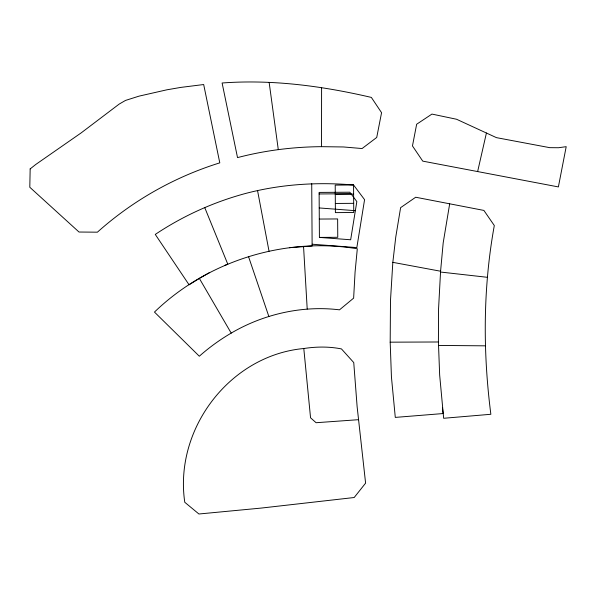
<?xml version="1.0" encoding="UTF-8"?>
<svg xmlns="http://www.w3.org/2000/svg" width="596" height="596" viewBox="0 0 596 596"><rect width="100%" height="100%" fill="white"/><g stroke="black" fill="none" stroke-linecap="round" stroke-linejoin="round"><path stroke-width="0.89" d="M321.527 146.668L343.467 146.966L362.077 148.538L376.724 137.46L381.567 112.689L371.36 97.416C322.57 86.033 272.26 79.268 222.107 82.993L237.521 157.605C264.9 150.445 293.232 146.877 321.527 146.668L321.594 87.694M438.41 341.985L438.559 308.884L440.578 271.225L392.831 262.344L395.766 237.022L400.609 207.661L415.695 197.239L483.885 210.418L494.308 225.534C482.998 287.719 482.82 351.677 490.858 414.28L443.662 418.28L439.662 375.048L438.41 341.985L390.186 342.171L390.484 300.511L392.831 262.344M449.682 203.81L443.186 242.863L440.504 272.037L487.476 277.319M477.642 171.551L486.418 133.02L456.543 119.252L431.951 114.082L416.649 124.244L412.469 145.938L422.743 161.129L558.385 186.928L566.2 146.668L558.527 147.734L549.721 147.659L496.431 137.639L486.418 133.02M231.203 333.104C263.484 314.144 302.239 305.256 339.504 309.838L353.637 298.127L355.067 272.149L357.309 248.77C284.672 236.783 207.415 260.914 154.468 312.073L199.317 356.222C209.159 347.498 219.85 339.735 231.203 333.104L199.355 278.421L189.074 284.806L155.273 234.422C182.637 216.139 212.899 202.379 244.636 193.715C280.098 184.231 317.05 181.869 353.562 184.984L364.573 199.66L356.84 247.593L312.118 244.218M199.355 278.421L209.665 272.514M224.893 265.317L227.791 264.184L204.711 207.52M303.796 348.518C229.616 355.358 173.898 429.224 184.782 502.286L198.915 513.998L261.078 508.09L354.188 497.518L365.601 483.132L357.123 406.651L353.748 362.569L341.456 348.921C329.029 346.44 316.282 346.611 303.796 348.518L310.553 417.803L316.096 422.72L358.591 419.681M289.373 247.705L312.133 246.014L311.723 183.665M319.136 193.953L350.962 193.752M335.272 194.274L353.622 194.154M335.332 203.452L353.681 203.333M319.292 219.06L337.641 218.941L337.761 237.29L319.411 237.409L319.121 192.411L349.807 192.21L356.833 201.575L350.664 239.771L319.411 237.409M438.559 345.434L485.427 345.836M319.225 207.952L355.358 210.679M248.569 256.734L268.863 316.513M257.554 190.601L269.042 251.266M269.154 82.449L278.295 149.678M442.485 408.044L443.111 413.55L395.29 417.401L391.438 376.992L390.186 342.171M303.543 246.379L307.208 309.063M30.165 168.906L29.8 187.256L79.015 232.03L97.401 232.179C132.692 200.591 174.576 176.93 219.79 162.857L203.683 84.535L180.819 87.403L166.798 89.825L139.054 96.135L125.51 100.426L119.163 104.099L81.145 132.908L35.857 164.399L30.165 168.906M353.562 184.984L335.213 185.103L335.392 212.623L353.741 212.504L353.562 184.984"/></g></svg>
